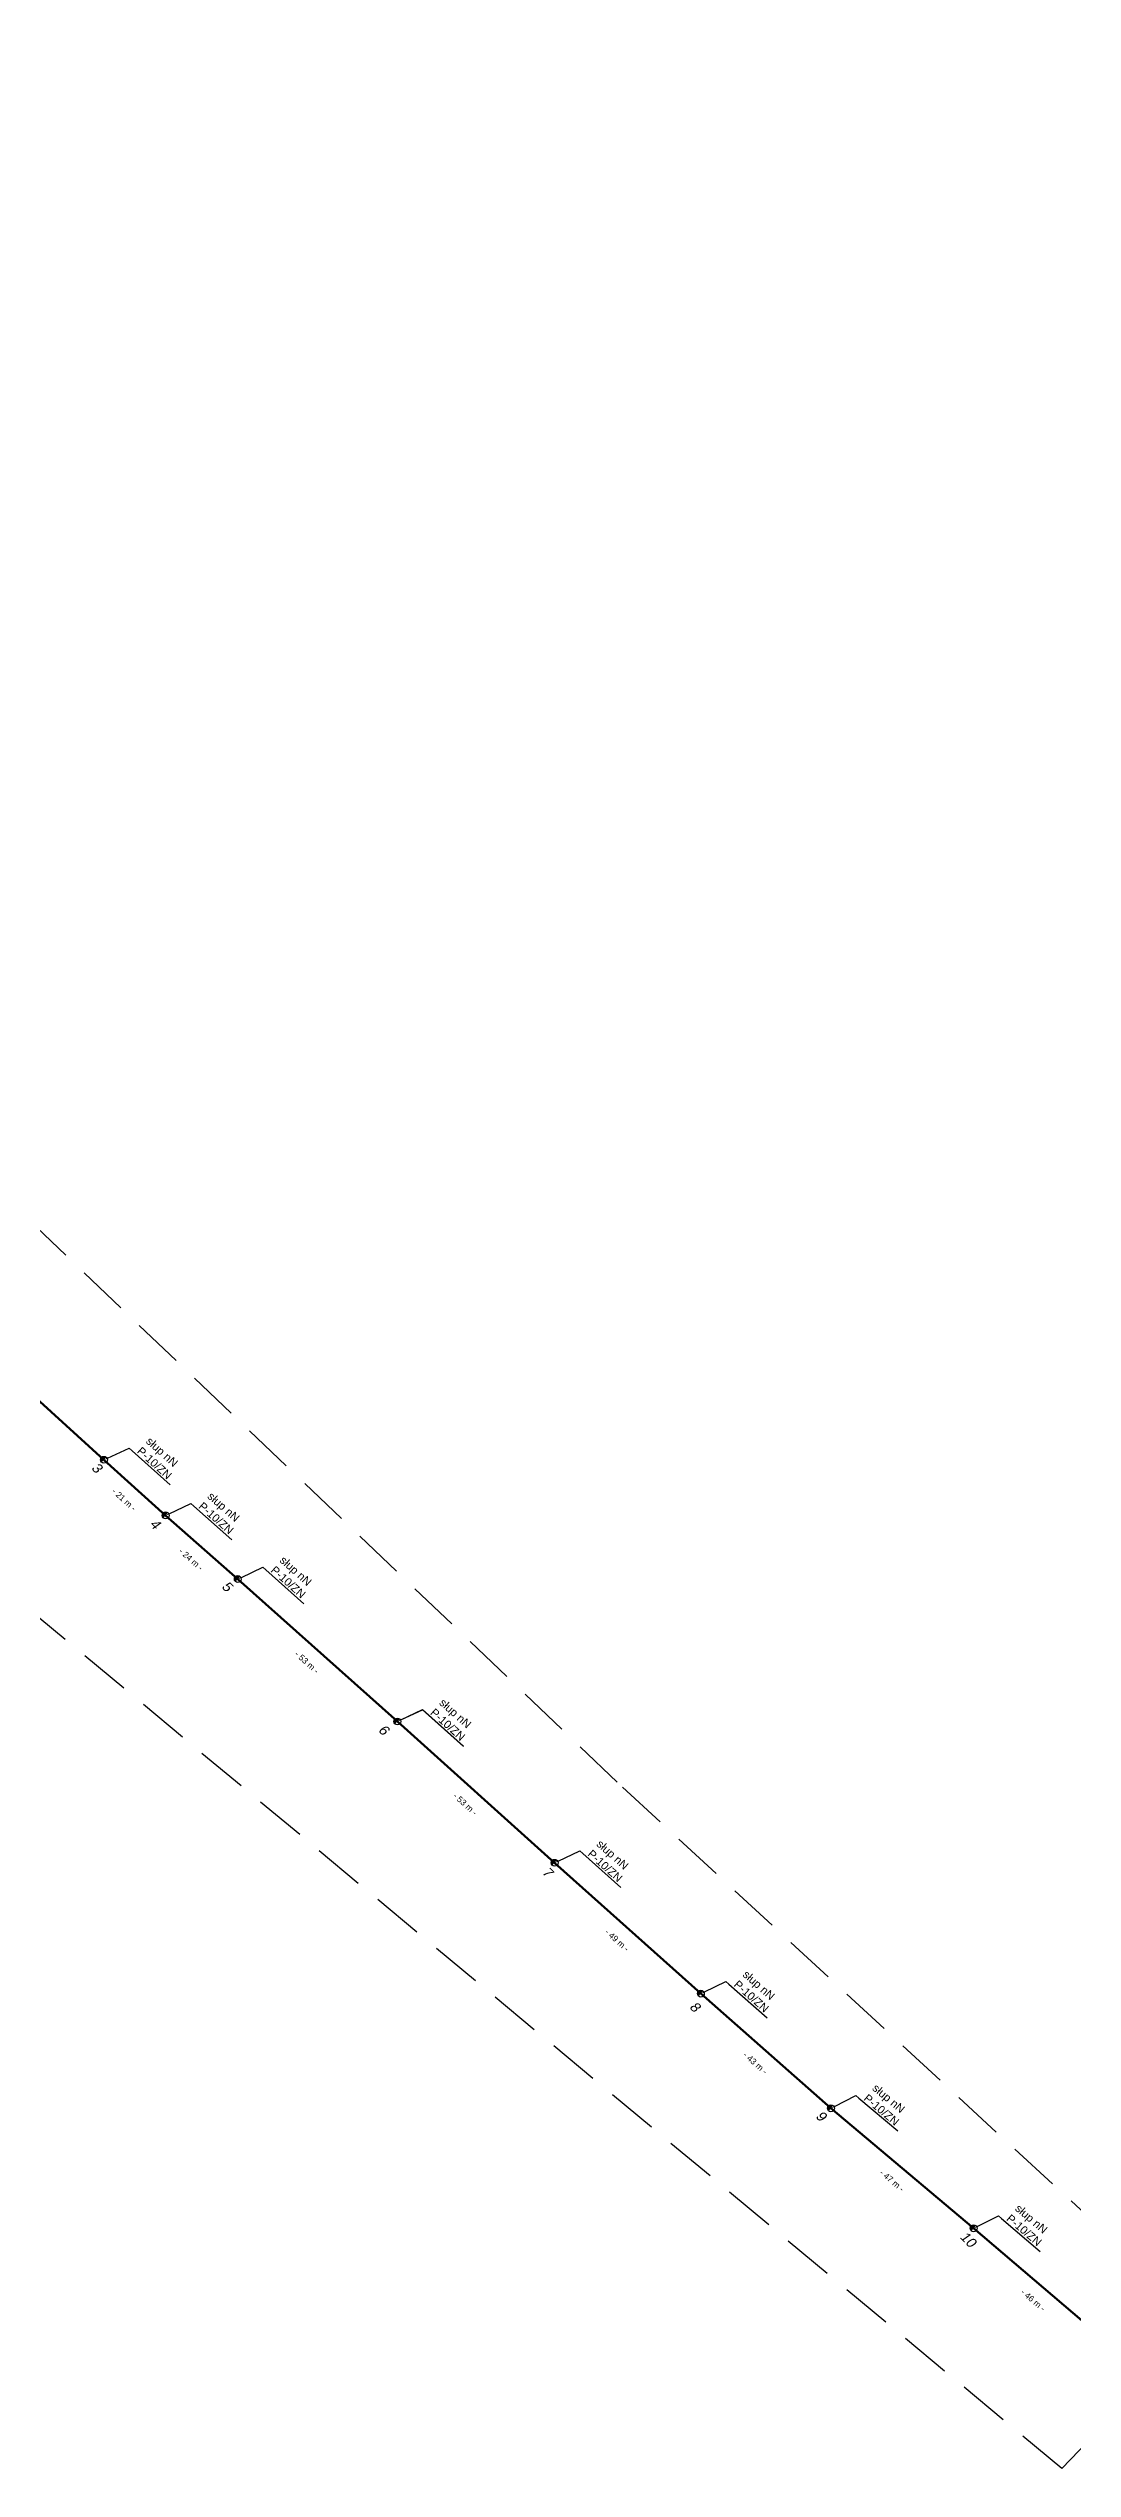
# Model space of a CAD drawing. Header units: millimetres. Extents: x 7530081 to 7533485, y 5764674 to 5768549.
# Drawn here: x 7531095 to 7531351, y 5767279 to 5767884 of the extents above; entities that cross this region are included whole.
import ezdxf
from ezdxf import colors
from ezdxf.entities.mleader import LeaderData, LeaderLine
from ezdxf.math import Vec2, Vec3

# ---------------------------------------------------------------- set-up
doc = ezdxf.new("R2010")
doc.units = ezdxf.units.MM
doc.linetypes.add('DASHED', pattern=[19.05, 12.7, -6.35])
for name, color, linetype, lineweight in [('!TELE', 3, 'Continuous', 50), ('!wymiary', 7, 'Continuous', 25), ('_numery', 7, 'Continuous', 40)]:
    doc.layers.add(name, color=color, linetype=linetype, lineweight=lineweight)
for name, color, linetype in [('!trafo', 6, 'DASHED'), ('_MM opisy', 7, 'Continuous'), ('_MM slupy', 5, 'Continuous')]:
    doc.layers.add(name, color=color, linetype=linetype)
doc.styles.get("Standard").update_dxf_attribs({"font": 'ARIAL.TTF'})
doc.dimstyles.new('opis linie', dxfattribs={"dimtxt": 1.5, "dimasz": 0.18, "dimexe": 0.18, "dimexo": 0.0625, "dimgap": 2.5, "dimtad": 4, "dimdec": 0, "dimzin": 0, "dimdsep": 46, "dimtxsty": 'Standard', "dimcen": 0.09, "dimse1": 1, "dimse2": 1, "dimsd1": 1, "dimsd2": 1, "dimclrt": 256, "dimadec": 0, "dimazin": 0, "dimtfac": 1, "dimtdec": 0, "dimtofl": 0, "dimtmove": 0, "dimatfit": 3, "dimfxl": 1, "dimtfill": 1, "dimtolj": 1, "dimtzin": 0, "dimarcsym": 0})

# ---------------------------------------------------------------- blocks, each defined once
blk = doc.blocks.new('*D460')
at = {"layer": '!wymiary', "insert": (7531199.52, 5767445.09), "char_height": 1.5, "attachment_point": 5, "rotation": 318.0394, "bg_fill": 3, "box_fill_scale": 1.1, "bg_fill_color": 9, "bg_fill_true_color": 13158600, "bg_fill_transparency": 0}
blk.add_mtext('\\A1;- 53 m -', dxfattribs=at)
blk = doc.blocks.new('*D461')
at = {"layer": '!wymiary', "insert": (7531237.43, 5767411.08), "char_height": 1.5, "attachment_point": 5, "rotation": 318.18304, "bg_fill": 3, "box_fill_scale": 1.1, "bg_fill_color": 9, "bg_fill_true_color": 13158600, "bg_fill_transparency": 0}
blk.add_mtext('\\A1;- 49 m -', dxfattribs=at)
blk = doc.blocks.new('*D462')
at = {"layer": '!wymiary', "insert": (7531271.96, 5767380.39), "char_height": 1.5, "attachment_point": 5, "rotation": 318.57517, "bg_fill": 3, "box_fill_scale": 1.1, "bg_fill_color": 9, "bg_fill_true_color": 13158600, "bg_fill_transparency": 0}
blk.add_mtext('\\A1;- 43 m -', dxfattribs=at)
blk = doc.blocks.new('*D463')
at = {"layer": '!wymiary', "insert": (7531306.1, 5767351.01), "char_height": 1.5, "attachment_point": 5, "rotation": 319.90305, "bg_fill": 3, "box_fill_scale": 1.1, "bg_fill_color": 9, "bg_fill_true_color": 13158600, "bg_fill_transparency": 0}
blk.add_mtext('\\A1;- 47 m -', dxfattribs=at)
blk = doc.blocks.new('*D464')
at = {"layer": '!wymiary', "insert": (7531341.34, 5767321.14), "char_height": 1.5, "attachment_point": 5, "rotation": 319.57216, "bg_fill": 3, "box_fill_scale": 1.1, "bg_fill_color": 9, "bg_fill_true_color": 13158600, "bg_fill_transparency": 0}
blk.add_mtext('\\A1;- 46 m -', dxfattribs=at)
blk = doc.blocks.new('*D494')
at = {"layer": '!wymiary', "insert": (7531086.81, 5767546.13), "char_height": 1.5, "attachment_point": 5, "rotation": 317.75892, "bg_fill": 3, "box_fill_scale": 1.1, "bg_fill_color": 9, "bg_fill_true_color": 13158600, "bg_fill_transparency": 0}
blk.add_mtext('\\A1;- 53 m -', dxfattribs=at)
blk = doc.blocks.new('*D495')
at = {"layer": '!wymiary', "insert": (7531114.32, 5767521.21), "char_height": 1.5, "attachment_point": 5, "rotation": 317.92544, "bg_fill": 3, "box_fill_scale": 1.1, "bg_fill_color": 9, "bg_fill_true_color": 13158600, "bg_fill_transparency": 0}
blk.add_mtext('\\A1;- 21 m -', dxfattribs=at)
blk = doc.blocks.new('*D496')
at = {"layer": '!wymiary', "insert": (7531131.06, 5767506.27), "char_height": 1.5, "attachment_point": 5, "rotation": 318.55449, "bg_fill": 3, "box_fill_scale": 1.1, "bg_fill_color": 9, "bg_fill_true_color": 13158600, "bg_fill_transparency": 0}
blk.add_mtext('\\A1;- 24 m -', dxfattribs=at)
blk = doc.blocks.new('*D497')
at = {"layer": '!wymiary', "insert": (7531159.97, 5767480.53), "char_height": 1.5, "attachment_point": 5, "rotation": 318.23374, "bg_fill": 3, "box_fill_scale": 1.1, "bg_fill_color": 9, "bg_fill_true_color": 13158600, "bg_fill_transparency": 0}
blk.add_mtext('\\A1;- 53 m -', dxfattribs=at)
blk = doc.blocks.new('ZN')
at = {"layer": '_MM slupy', "transparency": 33554687}
h = blk.add_hatch(color=256, dxfattribs=at)
h.dxf.hatch_style = 1
h.paths.add_polyline_path([(0, -0.86), (0, 0.86, 1)])
at = {"layer": '_MM slupy'}
blk.add_circle((0, 0), 0.857, dxfattribs=at)

msp = doc.modelspace()

# ---------------------------------------------------------------- linework, layer by layer
at = {"layer": '!TELE'}
for points in [[(7531006.79, 5767558.77), (7531044.12, 5767588.95), (7531069.71, 5767567.08), (7531109.3, 5767531.13), (7531124.7, 5767517.23), (7531142.72, 5767501.32), (7531182.57, 5767465.73)], [(7531182.57, 5767465.73), (7531221.84, 5767430.42), (7531258.38, 5767397.73), (7531290.86, 5767369.07), (7531326.49, 5767339.07), (7531361.4, 5767309.33)]]:
    msp.add_lwpolyline(points, dxfattribs=at)
at = {"layer": '!trafo', "color": 3}
msp.add_lwpolyline([(7530721.79, 5767812.42), (7530791.83, 5767883.85), (7531007.96, 5767670.02), (7531238.84, 5767449.28), (7531383.66, 5767315.61), (7531348.52, 5767279.03), (7531018.4, 5767553.8), (7530933.62, 5767497.1), (7530800.23, 5767630.31), (7530867.37, 5767667.57), (7530721.79, 5767812.42)], dxfattribs=at)

# ---------------------------------------------------------------- block references
at = {"layer": '_MM slupy'}
for p, rotation in [((7531109.3, 5767531.13), 317.9254417604306), ((7531124.7, 5767517.23), 318.5544883896465), ((7531142.72, 5767501.32), 318.2337448215395), ((7531182.57, 5767465.73), 318.0393995660793), ((7531221.84, 5767430.42), 318.1830387112024), ((7531258.38, 5767397.73), 318.5751675246434), ((7531290.86, 5767369.07), 319.9030542352093), ((7531326.49, 5767339.07), 319.5721600360374)]:
    msp.add_blockref('ZN', p, dxfattribs=dict(at, rotation=rotation))

# ---------------------------------------------------------------- next in the draw order: leaders
at = {"layer": '_MM opisy'}
ml = msp.add_multileader_mtext('Standard', dxfattribs=at)
ml.set_content('\\pxql;słup nN\\PP-10/ZN', color=256)
ml.set_leader_properties()
ml.build(insert=Vec2(0, 0))
ml.multileader.update_dxf_attribs({"has_text_frame": 1, "text_left_attachment_type": 5, "text_right_attachment_type": 5, "dogleg_length": 1, "arrow_head_size": 1})
ctx = ml.context
ctx.base_point, ctx.char_height, ctx.arrow_head_size, ctx.landing_gap_size, ctx.plane_origin, ctx.plane_x_axis, ctx.plane_y_axis = Vec3(7531116.35, 5767533.4), 2, 1, 1, Vec3(7531109.63, 5767528.92), Vec3(0.742273, -0.670097), Vec3(0.670097, 0.742273)
ctx.left_attachment, ctx.right_attachment = 5, 5
notes = []
notes.append((ctx, [(0, (1, 1, 0), (7531115.61, 5767534.07), (0.742273, -0.670097), 1, [(0, [(7531109.3, 5767531.13), (7531115.61, 5767534.07)], 0, [])])]))
ctx.mtext.insert, ctx.mtext.text_direction, ctx.mtext.rotation, ctx.mtext.flow_direction = Vec3(7531120.96, 5767537.01), Vec3(0.742273, -0.670097), 5.548846, 5
ctx.mtext.has_bg_fill, ctx.mtext.bg_color, ctx.mtext.bg_scale_factor, ctx.mtext.bg_transparency, ctx.mtext.use_window_bg_color = 1, -1023410175, 1, 0, 1
ml = msp.add_multileader_mtext('Standard', dxfattribs=at)
ml.set_content('\\pxql;słup nN\\PP-10/ZN', color=256)
ml.set_leader_properties()
ml.build(insert=Vec2(0, 0))
ml.multileader.update_dxf_attribs({"has_text_frame": 1, "text_left_attachment_type": 5, "text_right_attachment_type": 5, "dogleg_length": 1, "arrow_head_size": 1})
ctx = ml.context
ctx.base_point, ctx.char_height, ctx.arrow_head_size, ctx.landing_gap_size, ctx.plane_origin, ctx.plane_x_axis, ctx.plane_y_axis = Vec3(7531189.61, 5767468.01), 2, 1, 1, Vec3(7531182.9, 5767463.53), Vec3(0.743605, -0.668619), Vec3(0.668619, 0.743605)
ctx.left_attachment, ctx.right_attachment = 5, 5
notes.append((ctx, [(0, (1, 1, 0), (7531188.87, 5767468.68), (0.743605, -0.668619), 1, [(0, [(7531182.57, 5767465.73), (7531188.87, 5767468.68)], 0, [])])]))
ctx.mtext.insert, ctx.mtext.text_direction, ctx.mtext.rotation, ctx.mtext.flow_direction = Vec3(7531194.21, 5767471.63), Vec3(0.743605, -0.668619), 5.550835, 5
ctx.mtext.has_bg_fill, ctx.mtext.bg_color, ctx.mtext.bg_scale_factor, ctx.mtext.bg_transparency, ctx.mtext.use_window_bg_color = 1, -1023410175, 1, 0, 1
ml = msp.add_multileader_mtext('Standard', dxfattribs=at)
ml.set_content('\\pxql;słup nN\\PP-10/ZN', color=256)
ml.set_leader_properties()
ml.build(insert=Vec2(0, 0))
ml.multileader.update_dxf_attribs({"has_text_frame": 1, "text_left_attachment_type": 5, "text_right_attachment_type": 5, "dogleg_length": 1, "arrow_head_size": 1})
ctx = ml.context
ctx.base_point, ctx.char_height, ctx.arrow_head_size, ctx.landing_gap_size, ctx.plane_origin, ctx.plane_x_axis, ctx.plane_y_axis = Vec3(7531228.88, 5767432.72), 2, 1, 1, Vec3(7531222.17, 5767428.22), Vec3(0.745279, -0.666753), Vec3(0.666753, 0.745279)
ctx.left_attachment, ctx.right_attachment = 5, 5
notes.append((ctx, [(0, (1, 1, 0), (7531228.13, 5767433.39), (0.745279, -0.666753), 1, [(0, [(7531221.84, 5767430.42), (7531228.13, 5767433.39)], 0, [])])]))
ctx.mtext.insert, ctx.mtext.text_direction, ctx.mtext.rotation, ctx.mtext.flow_direction = Vec3(7531233.47, 5767436.35), Vec3(0.745279, -0.666753), 5.553342, 5
ctx.mtext.has_bg_fill, ctx.mtext.bg_color, ctx.mtext.bg_scale_factor, ctx.mtext.bg_transparency, ctx.mtext.use_window_bg_color = 1, -1023410175, 1, 0, 1
ml = msp.add_multileader_mtext('Standard', dxfattribs=at)
ml.set_content('\\pxql;słup nN\\PP-10/ZN', color=256)
ml.set_leader_properties()
ml.build(insert=Vec2(0, 0))
ml.multileader.update_dxf_attribs({"has_text_frame": 1, "text_left_attachment_type": 5, "text_right_attachment_type": 5, "dogleg_length": 1, "arrow_head_size": 1})
ctx = ml.context
ctx.base_point, ctx.char_height, ctx.arrow_head_size, ctx.landing_gap_size, ctx.plane_origin, ctx.plane_x_axis, ctx.plane_y_axis = Vec3(7531265.4, 5767400.08), 2, 1, 1, Vec3(7531258.73, 5767395.53), Vec3(0.749824, -0.661637), Vec3(0.661637, 0.749824)
ctx.left_attachment, ctx.right_attachment = 5, 5
notes.append((ctx, [(0, (1, 1, 0), (7531264.65, 5767400.74), (0.749824, -0.661637), 1, [(0, [(7531258.38, 5767397.73), (7531264.65, 5767400.74)], 0, [])])]))
ctx.mtext.insert, ctx.mtext.text_direction, ctx.mtext.rotation, ctx.mtext.flow_direction = Vec3(7531269.97, 5767403.74), Vec3(0.749824, -0.661637), 5.560186, 5
ctx.mtext.has_bg_fill, ctx.mtext.bg_color, ctx.mtext.bg_scale_factor, ctx.mtext.bg_transparency, ctx.mtext.use_window_bg_color = 1, -1023410175, 1, 0, 1
ml = msp.add_multileader_mtext('Standard', dxfattribs=at)
ml.set_content('\\pxql;słup nN\\PP-10/ZN', color=256)
ml.set_leader_properties()
ml.build(insert=Vec2(0, 0))
ml.multileader.update_dxf_attribs({"has_text_frame": 1, "text_left_attachment_type": 5, "text_right_attachment_type": 5, "dogleg_length": 1, "arrow_head_size": 1})
ctx = ml.context
ctx.base_point, ctx.char_height, ctx.arrow_head_size, ctx.landing_gap_size, ctx.plane_origin, ctx.plane_x_axis, ctx.plane_y_axis = Vec3(7531297.82, 5767371.58), 2, 1, 1, Vec3(7531291.26, 5767366.88), Vec3(0.764956, -0.644083), Vec3(0.644083, 0.764956)
ctx.left_attachment, ctx.right_attachment = 5, 5
notes.append((ctx, [(0, (1, 1, 0), (7531297.06, 5767372.23), (0.764956, -0.644083), 1, [(0, [(7531290.86, 5767369.07), (7531297.06, 5767372.23)], 0, [])])]))
ctx.mtext.insert, ctx.mtext.text_direction, ctx.mtext.rotation, ctx.mtext.flow_direction = Vec3(7531302.3, 5767375.35), Vec3(0.764956, -0.644083), 5.583362, 5
ctx.mtext.has_bg_fill, ctx.mtext.bg_color, ctx.mtext.bg_scale_factor, ctx.mtext.bg_transparency, ctx.mtext.use_window_bg_color = 1, -1023410175, 1, 0, 1
ml = msp.add_multileader_mtext('Standard', dxfattribs=at)
ml.set_content('\\pxql;słup nN\\PP-10/ZN', color=256)
ml.set_leader_properties()
ml.build(insert=Vec2(0, 0))
ml.multileader.update_dxf_attribs({"has_text_frame": 1, "text_left_attachment_type": 5, "text_right_attachment_type": 5, "dogleg_length": 1, "arrow_head_size": 1})
ctx = ml.context
ctx.base_point, ctx.char_height, ctx.arrow_head_size, ctx.landing_gap_size, ctx.plane_origin, ctx.plane_x_axis, ctx.plane_y_axis = Vec3(7531333.47, 5767341.54), 2, 1, 1, Vec3(7531326.88, 5767336.88), Vec3(0.761223, -0.64849), Vec3(0.64849, 0.761223)
ctx.left_attachment, ctx.right_attachment = 5, 5
notes.append((ctx, [(0, (1, 1, 0), (7531332.71, 5767342.19), (0.761223, -0.64849), 1, [(0, [(7531326.49, 5767339.07), (7531332.71, 5767342.19)], 0, [])])]))
ctx.mtext.insert, ctx.mtext.text_direction, ctx.mtext.rotation, ctx.mtext.flow_direction = Vec3(7531337.97, 5767345.28), Vec3(0.761223, -0.64849), 5.577586, 5
ctx.mtext.has_bg_fill, ctx.mtext.bg_color, ctx.mtext.bg_scale_factor, ctx.mtext.bg_transparency, ctx.mtext.use_window_bg_color = 1, -1023410175, 1, 0, 1
for ctx, leaders in notes:
    for number, flags, end, landing, length, lines in leaders:
        leader = LeaderData()
        leader.index, (leader.has_last_leader_line, leader.has_dogleg_vector, leader.attachment_direction) = number, flags
        leader.last_leader_point, leader.dogleg_vector, leader.dogleg_length = Vec3(end), Vec3(landing), length
        for number, points, colour, breaks in lines:
            line = LeaderLine()
            line.index, line.vertices, line.color, line.breaks = number, Vec3.list(points), colors.encode_raw_color(colour), breaks
            leader.lines.append(line)
        ctx.leaders.append(leader)

# ---------------------------------------------------------------- next in the draw order: block references
at = {"layer": '_MM slupy', "rotation": 318.2337448215395}
msp.add_blockref('ZN', (7531182.57, 5767465.73), dxfattribs=at)

# ---------------------------------------------------------------- next in the draw order: dimensions: what is measured, and where the dimension line sits
at = {"layer": '!wymiary'}
dim = msp.add_aligned_dim(p1=(7531069.71, 5767567.08), p2=(7531109.3, 5767531.13), distance=-0.75, dimstyle='opis linie', override={"dimpost": '- <> m -'}, dxfattribs=at)
dim.commit()
dim.dimension.update_dxf_attribs({"geometry": '*D494', "text_midpoint": (7531086.81, 5767546.13)})

# ---------------------------------------------------------------- next in the draw order: leaders
at = {"layer": '_MM opisy'}
ml = msp.add_multileader_mtext('Standard', dxfattribs=at)
ml.set_content('\\pxql;słup nN\\PP-10/ZN', color=256)
ml.set_leader_properties()
ml.build(insert=Vec2(0, 0))
ml.multileader.update_dxf_attribs({"has_text_frame": 1, "text_left_attachment_type": 5, "text_right_attachment_type": 5, "dogleg_length": 1, "arrow_head_size": 1})
ctx = ml.context
ctx.base_point, ctx.char_height, ctx.arrow_head_size, ctx.landing_gap_size, ctx.plane_origin, ctx.plane_x_axis, ctx.plane_y_axis = Vec3(7531131.72, 5767519.58), 2, 1, 1, Vec3(7531125.05, 5767515.03), Vec3(0.749586, -0.661907), Vec3(0.661907, 0.749586)
ctx.left_attachment, ctx.right_attachment = 5, 5
notes = []
notes.append((ctx, [(0, (1, 1, 0), (7531130.97, 5767520.24), (0.749586, -0.661907), 1, [(0, [(7531124.7, 5767517.23), (7531130.97, 5767520.24)], 0, [])])]))
ctx.mtext.insert, ctx.mtext.text_direction, ctx.mtext.rotation, ctx.mtext.flow_direction = Vec3(7531136.29, 5767523.24), Vec3(0.749586, -0.661907), 5.559825, 5
ctx.mtext.has_bg_fill, ctx.mtext.bg_color, ctx.mtext.bg_scale_factor, ctx.mtext.bg_transparency, ctx.mtext.use_window_bg_color = 1, -1023410175, 1, 0, 1
for ctx, leaders in notes:
    for number, flags, end, landing, length, lines in leaders:
        leader = LeaderData()
        leader.index, (leader.has_last_leader_line, leader.has_dogleg_vector, leader.attachment_direction) = number, flags
        leader.last_leader_point, leader.dogleg_vector, leader.dogleg_length = Vec3(end), Vec3(landing), length
        for number, points, colour, breaks in lines:
            line = LeaderLine()
            line.index, line.vertices, line.color, line.breaks = number, Vec3.list(points), colors.encode_raw_color(colour), breaks
            leader.lines.append(line)
        ctx.leaders.append(leader)

# ---------------------------------------------------------------- next in the draw order: dimensions: what is measured, and where the dimension line sits
at = {"layer": '!wymiary'}
dim = msp.add_aligned_dim(p1=(7531109.3, 5767531.13), p2=(7531124.7, 5767517.23), distance=-0.75, dimstyle='opis linie', override={"dimpost": '- <> m -'}, dxfattribs=at)
dim.commit()
dim.dimension.update_dxf_attribs({"geometry": '*D495', "text_midpoint": (7531114.32, 5767521.21)})

# ---------------------------------------------------------------- next in the draw order: leaders
at = {"layer": '_MM opisy'}
ml = msp.add_multileader_mtext('Standard', dxfattribs=at)
ml.set_content('\\pxql;słup nN\\PP-10/ZN', color=256)
ml.set_leader_properties()
ml.build(insert=Vec2(0, 0))
ml.multileader.update_dxf_attribs({"has_text_frame": 1, "text_left_attachment_type": 5, "text_right_attachment_type": 5, "dogleg_length": 1, "arrow_head_size": 1})
ctx = ml.context
ctx.base_point, ctx.char_height, ctx.arrow_head_size, ctx.landing_gap_size, ctx.plane_origin, ctx.plane_x_axis, ctx.plane_y_axis = Vec3(7531149.76, 5767503.62), 2, 1, 1, Vec3(7531143.06, 5767499.11), Vec3(0.745868, -0.666093), Vec3(0.666093, 0.745868)
ctx.left_attachment, ctx.right_attachment = 5, 5
notes = []
notes.append((ctx, [(0, (1, 1, 0), (7531149.01, 5767504.29), (0.745868, -0.666093), 1, [(0, [(7531142.72, 5767501.32), (7531149.01, 5767504.29)], 0, [])])]))
ctx.mtext.insert, ctx.mtext.text_direction, ctx.mtext.rotation, ctx.mtext.flow_direction = Vec3(7531154.34, 5767507.26), Vec3(0.745868, -0.666093), 5.554227, 5
ctx.mtext.has_bg_fill, ctx.mtext.bg_color, ctx.mtext.bg_scale_factor, ctx.mtext.bg_transparency, ctx.mtext.use_window_bg_color = 1, -1023410175, 1, 0, 1
ml = msp.add_multileader_mtext('Standard', dxfattribs=at)
ml.set_content('\\pxql;słup nN\\PP-10/ZN', color=256)
ml.set_leader_properties()
ml.build(insert=Vec2(0, 0))
ml.multileader.update_dxf_attribs({"has_text_frame": 1, "text_left_attachment_type": 5, "text_right_attachment_type": 5, "dogleg_length": 1, "arrow_head_size": 1})
ctx = ml.context
ctx.base_point, ctx.char_height, ctx.arrow_head_size, ctx.landing_gap_size, ctx.plane_origin, ctx.plane_x_axis, ctx.plane_y_axis = Vec3(7531189.6, 5767468.04), 2, 1, 1, Vec3(7531182.9, 5767463.53), Vec3(0.745868, -0.666093), Vec3(0.666093, 0.745868)
ctx.left_attachment, ctx.right_attachment = 5, 5
notes.append((ctx, [(0, (1, 1, 0), (7531188.86, 5767468.7), (0.745868, -0.666093), 1, [(0, [(7531182.57, 5767465.73), (7531188.86, 5767468.7)], 0, [])])]))
ctx.mtext.insert, ctx.mtext.text_direction, ctx.mtext.rotation, ctx.mtext.flow_direction = Vec3(7531194.19, 5767471.67), Vec3(0.745868, -0.666093), 5.554227, 5
ctx.mtext.has_bg_fill, ctx.mtext.bg_color, ctx.mtext.bg_scale_factor, ctx.mtext.bg_transparency, ctx.mtext.use_window_bg_color = 1, -1023410175, 1, 0, 1
for ctx, leaders in notes:
    for number, flags, end, landing, length, lines in leaders:
        leader = LeaderData()
        leader.index, (leader.has_last_leader_line, leader.has_dogleg_vector, leader.attachment_direction) = number, flags
        leader.last_leader_point, leader.dogleg_vector, leader.dogleg_length = Vec3(end), Vec3(landing), length
        for number, points, colour, breaks in lines:
            line = LeaderLine()
            line.index, line.vertices, line.color, line.breaks = number, Vec3.list(points), colors.encode_raw_color(colour), breaks
            leader.lines.append(line)
        ctx.leaders.append(leader)

# ---------------------------------------------------------------- next in the draw order: texts
at = {"layer": '_numery', "oblique": 10}
msp.add_text('3', height=2.5, rotation=314.98409, dxfattribs=at).set_placement((7531105.99, 5767528.94))

# ---------------------------------------------------------------- next in the draw order: dimensions: what is measured, and where the dimension line sits
at = {"layer": '!wymiary'}
for p1, p2, picture, middle in [((7531124.7, 5767517.23), (7531142.72, 5767501.32), '*D496', (7531131.06, 5767506.27)), ((7531182.57, 5767465.73), (7531221.84, 5767430.42), '*D460', (7531199.52, 5767445.09))]:
    dim = msp.add_aligned_dim(p1=p1, p2=p2, distance=-0.75, dimstyle='opis linie', override={"dimpost": '- <> m -'}, dxfattribs=at)
    dim.commit()
    dim.dimension.update_dxf_attribs({"geometry": picture, "text_midpoint": middle})

# ---------------------------------------------------------------- next in the draw order: texts
at = {"layer": '_numery', "oblique": 10}
msp.add_text('4', height=2.5, rotation=314.98409, dxfattribs=at).set_placement((7531120.53, 5767514.9))

# ---------------------------------------------------------------- next in the draw order: dimensions: what is measured, and where the dimension line sits
at = {"layer": '!wymiary'}
for p1, p2, picture, middle in [((7531142.72, 5767501.32), (7531182.57, 5767465.73), '*D497', (7531159.97, 5767480.53)), ((7531221.84, 5767430.42), (7531258.38, 5767397.73), '*D461', (7531237.43, 5767411.08))]:
    dim = msp.add_aligned_dim(p1=p1, p2=p2, distance=-0.75, dimstyle='opis linie', override={"dimpost": '- <> m -'}, dxfattribs=at)
    dim.commit()
    dim.dimension.update_dxf_attribs({"geometry": picture, "text_midpoint": middle})

# ---------------------------------------------------------------- next in the draw order: texts
at = {"layer": '_numery', "oblique": 10}
for s, p in [('5', (7531138.52, 5767499.3)), ('6', (7531177.62, 5767463.45)), ('7', (7531218.55, 5767427.89))]:
    msp.add_text(s, height=2.5, rotation=314.98409, dxfattribs=at).set_placement(p)

# ---------------------------------------------------------------- next in the draw order: dimensions: what is measured, and where the dimension line sits
at = {"layer": '!wymiary'}
dim = msp.add_aligned_dim(p1=(7531258.38, 5767397.73), p2=(7531290.86, 5767369.07), distance=-0.75, dimstyle='opis linie', override={"dimpost": '- <> m -'}, dxfattribs=at)
dim.commit()
dim.dimension.update_dxf_attribs({"geometry": '*D462', "text_midpoint": (7531271.96, 5767380.39)})

# ---------------------------------------------------------------- next in the draw order: texts
at = {"layer": '_numery', "oblique": 10}
msp.add_text('8', height=2.5, rotation=314.98409, dxfattribs=at).set_placement((7531255.37, 5767394.25))

# ---------------------------------------------------------------- next in the draw order: dimensions: what is measured, and where the dimension line sits
at = {"layer": '!wymiary'}
dim = msp.add_aligned_dim(p1=(7531290.86, 5767369.07), p2=(7531326.49, 5767339.07), distance=-0.75, dimstyle='opis linie', override={"dimpost": '- <> m -'}, dxfattribs=at)
dim.commit()
dim.dimension.update_dxf_attribs({"geometry": '*D463', "text_midpoint": (7531306.1, 5767351.01)})

# ---------------------------------------------------------------- next in the draw order: texts
at = {"layer": '_numery', "oblique": 10}
msp.add_text('9', height=2.5, rotation=314.98409, dxfattribs=at).set_placement((7531286.87, 5767366.93))

# ---------------------------------------------------------------- next in the draw order: dimensions: what is measured, and where the dimension line sits
at = {"layer": '!wymiary'}
dim = msp.add_aligned_dim(p1=(7531326.49, 5767339.07), p2=(7531361.4, 5767309.33), distance=-0.75, dimstyle='opis linie', override={"dimpost": '- <> m -'}, dxfattribs=at)
dim.commit()
dim.dimension.update_dxf_attribs({"geometry": '*D464', "text_midpoint": (7531341.34, 5767321.14)})

# ---------------------------------------------------------------- next in the draw order: texts
at = {"layer": '_numery', "oblique": 10}
msp.add_text('10', height=2.5, rotation=314.98409, dxfattribs=at).set_placement((7531322.89, 5767336.78))

doc.saveas('drawing.dxf')
